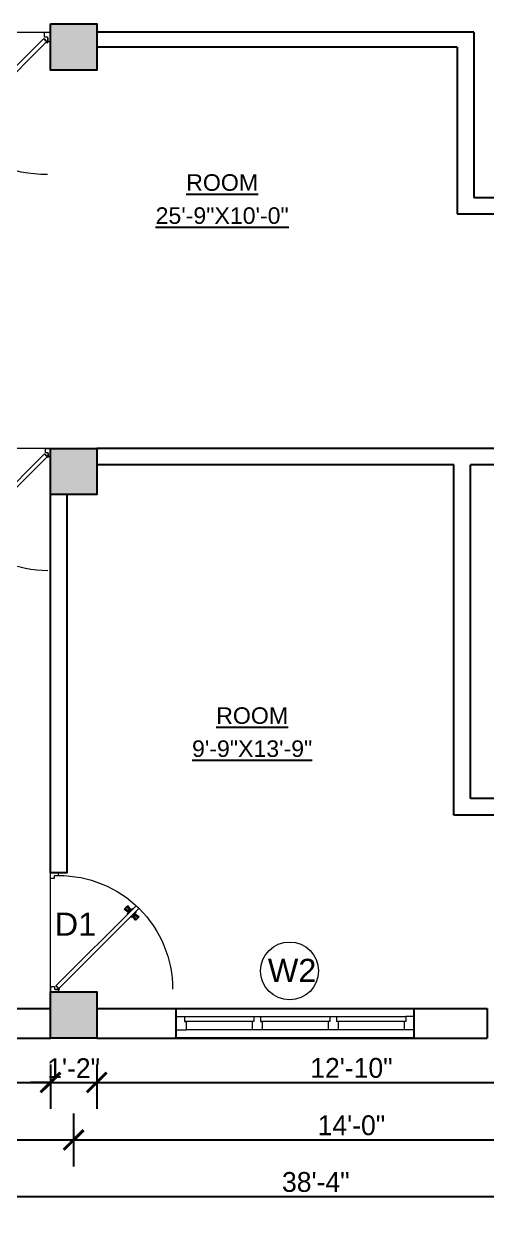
# Model space of a CAD drawing. Header units: inches. Extents: x 3672 to 10975, y -27382 to -746.
# Drawn here: x 4570.6 to 4710.6, y -24047.4 to -23684.4 of the extents above; entities that cross this region are included whole.
import ezdxf

# ---------------------------------------------------------------- set-up
doc = ezdxf.new("R2010")
doc.units = ezdxf.units.IN
doc.header["$LTSCALE"] = 17
doc.header["$MEASUREMENT"] = 0
for name, color, linetype, lineweight in [('25 BOT BAR', 12, 'Continuous', 25), ('DOOR & WIN', 1, 'Continuous', 25), ('OUTLINE', 1, 'Continuous', 25), ('PUERTAS', 7, 'Continuous', 9), ('TEXT', 231, 'Continuous', 20), ('WINDOW FRAME PLAN', 162, 'Continuous', 18)]:
    doc.layers.add(name, color=color, linetype=linetype, lineweight=lineweight)
doc.styles.add('ARCHITECTURE', font='stylu.ttf')
doc.styles.add('DIMTEXT', font='arial.ttf', dxfattribs={"height": 6})
doc.dimstyles.new('8 SCALE', dxfattribs={"dimscale": 0, "dimtxt": 6, "dimasz": 6, "dimexe": 8, "dimexo": 8, "dimgap": 1.25, "dimtad": 1, "dimdec": 0, "dimzin": 3, "dimdsep": 46, "dimlunit": 4, "dimtxsty": 'ARCHITECTURE', "dimblk": 'ARCHTICK', "dimcen": 8, "dimdle": 8, "dimclrd": 5, "dimclre": 5, "dimclrt": 7, "dimadec": 0, "dimazin": 0, "dimtfac": 0.75, "dimtdec": 0, "dimtix": 1, "dimtmove": 2, "dimatfit": 3, "dimldrblk": 'ARCHTICK', "dimfxl": 8, "dimfxlon": 1, "dimtolj": 1, "dimtzin": 0, "dimlwd": -1, "dimlwe": -1, "dimarcsym": 0})

# ---------------------------------------------------------------- blocks, each defined once
blk = doc.blocks.new('3ft')
at = {"layer": 'PUERTAS', "color": 6}
for p, q in [((1.01, 2.52), (25.23, 26.74)), ((26.05, 25.92), (1.77, 1.64)), ((26.05, 25.92), (25.23, 26.74)), ((0, 2.4), (0, 0)), ((0.72, 2.4), (0, 2.4)), ((1.6, 0), (0, 0)), ((0.72, 1.52), (0.72, 2.44)), ((0.8, 1.52), (0.72, 1.52)), ((0.8, 1.52), (0.8, 2.41)), ((0.8, 1.2), (0.8, 1.52)), ((1.6, 1.2), (0.8, 1.2)), ((1.57, 1.84), (0.94, 2.47)), ((1.63, 1.89), (0.97, 2.55)), ((1.63, 1.89), (1.57, 1.84)), ((1.77, 1.64), (1.57, 1.84)), ((1.6, 0), (1.6, 1.2)), ((34.4, 0), (34.4, 1.2)), ((34.4, 1.2), (35.2, 1.2)), ((34.4, 0), (36, 0)), ((35.2, 1.2), (35.2, 2.4)), ((35.2, 2.4), (36, 2.4)), ((36, 0), (36, 2.4))]:
    blk.add_line(p, q, dxfattribs=at)
at = {"layer": 'PUERTAS', "color": 8}
for p, q in [((22.57, 24.94), (21.65, 25.68)), ((22.63, 24.99), (21.69, 25.75)), ((22.74, 25.1), (21.84, 25.9)), ((22.13, 26.28), (21.98, 26.13)), ((22.88, 25.24), (22.01, 26.06)), ((22.13, 26.28), (22.27, 26.42)), ((22.29, 26.41), (22.27, 26.42)), ((23.16, 25.52), (22.34, 26.39)), ((23.3, 25.66), (22.5, 26.56)), ((23.41, 25.77), (22.65, 26.71)), ((23.46, 25.83), (22.72, 26.75)), ((23.36, 25.37), (23.25, 25.49)), ((23.41, 25.43), (23.3, 25.54)), ((23.44, 25.45), (23.33, 25.56)), ((23.87, 25.49), (23.49, 25.3)), ((24.08, 25.71), (23.57, 25.38)), ((22.69, 24.32), (23.02, 24.83)), ((22.95, 24.96), (22.84, 25.07)), ((22.98, 24.99), (22.86, 25.1)), ((23.03, 25.04), (22.91, 25.15)), ((22.91, 24.53), (23.1, 24.91)), ((23.11, 25.12), (22.99, 25.23)), ((23.13, 24.76), (23.18, 24.99)), ((23.28, 25.3), (23.17, 25.41)), ((23.31, 24.94), (23.28, 25.08)), ((23.46, 25.09), (23.32, 25.13)), ((23.64, 25.27), (23.41, 25.22)), ((23.63, 23.38), (24.14, 23.72)), ((23.84, 23.6), (24.22, 23.79)), ((24.07, 23.82), (24.3, 23.88)), ((24.25, 24), (24.39, 23.97)), ((24.25, 23.26), (24.99, 22.34)), ((24.27, 23.64), (24.38, 23.53)), ((24.3, 23.67), (24.41, 23.56)), ((24.3, 23.32), (25.06, 22.38)), ((24.35, 23.72), (24.46, 23.61)), ((24.4, 24.15), (24.43, 24.01)), ((24.41, 23.43), (25.2, 22.53)), ((24.43, 23.8), (24.54, 23.69)), ((24.58, 24.33), (24.52, 24.1)), ((24.55, 23.57), (25.37, 22.7)), ((24.6, 23.97), (24.72, 23.86)), ((24.8, 24.56), (24.61, 24.18)), ((25.02, 24.77), (24.68, 24.26)), ((24.68, 24.05), (24.79, 23.94)), ((24.73, 24.1), (24.85, 23.99)), ((24.76, 24.13), (24.87, 24.02)), ((24.83, 23.85), (25.7, 23.03)), ((24.97, 23.99), (25.87, 23.2)), ((25.08, 24.1), (26.02, 23.34)), ((25.14, 24.15), (26.06, 23.41)), ((25.58, 22.82), (25.43, 22.67)), ((25.58, 22.82), (25.73, 22.97)), ((25.72, 22.98), (25.73, 22.97)), ((0, 0), (36, 0))]:
    blk.add_line(p, q, dxfattribs=at)
at = {"layer": 'PUERTAS', "color": 1}
for p, q in [((21.67, 25.73), (22.17, 26.23)), ((22.49, 24.95), (21.67, 25.61)), ((21.7, 25.82), (22.14, 26.26)), ((21.73, 25.79), (21.7, 25.82)), ((22.58, 26.7), (22.14, 26.26)), ((22.67, 26.73), (22.17, 26.23)), ((22.61, 26.67), (22.58, 26.7)), ((23.45, 25.91), (22.79, 26.73)), ((23.44, 25.81), (23.02, 25.38)), ((23.34, 25.58), (23.08, 25.32)), ((23.46, 25.47), (23.19, 25.21)), ((23.33, 25.7), (23.34, 25.69)), ((23.45, 25.46), (23.33, 25.57)), ((23.57, 25.47), (23.57, 25.47)), ((24.15, 25.79), (23.68, 25.48)), ((23.68, 25.48), (23.68, 25.48)), ((24.27, 25.78), (24.26, 25.79)), ((22.6, 24.96), (23.02, 25.38)), ((22.61, 24.25), (22.92, 24.72)), ((22.62, 24.13), (22.61, 24.14)), ((22.7, 25.07), (22.71, 25.06)), ((22.82, 25.06), (23.08, 25.32)), ((22.94, 24.95), (22.83, 25.07)), ((22.92, 24.72), (22.92, 24.72)), ((22.93, 24.94), (23.19, 25.21)), ((22.93, 24.84), (22.93, 24.83)), ((23.44, 23.31), (23.45, 23.3)), ((23.56, 23.3), (24.03, 23.61)), ((24.03, 23.61), (24.03, 23.62)), ((24.14, 23.62), (24.14, 23.62)), ((24.25, 23.62), (24.51, 23.89)), ((24.26, 23.29), (24.69, 23.71)), ((24.26, 23.63), (24.37, 23.52)), ((24.26, 23.18), (24.92, 22.37)), ((24.37, 23.52), (24.63, 23.77)), ((24.37, 23.4), (24.37, 23.4)), ((24.78, 24.15), (24.51, 23.89)), ((24.89, 24.03), (24.63, 23.77)), ((25.11, 24.14), (24.69, 23.71)), ((24.77, 24.14), (24.88, 24.03)), ((24.79, 24.38), (24.78, 24.37)), ((24.78, 24.26), (24.78, 24.26)), ((25.1, 24.84), (24.79, 24.38)), ((25, 24.03), (25, 24.03)), ((25.04, 22.36), (25.54, 22.86)), ((25.09, 24.96), (25.1, 24.95)), ((25.1, 22.42), (25.13, 22.39)), ((25.13, 22.39), (25.57, 22.83)), ((25.22, 24.14), (26.03, 23.48)), ((26.04, 23.37), (25.54, 22.86)), ((26.01, 23.27), (25.57, 22.83)), ((25.98, 23.3), (26.01, 23.27))]:
    blk.add_line(p, q, dxfattribs=at)
at = {"layer": 'PUERTAS', "color": 2}
for p, q in [((21.99, 26.11), (21.98, 26.13)), ((25.42, 22.68), (25.43, 22.67))]:
    blk.add_line(p, q, dxfattribs=at)
at = {"layer": 'PUERTAS', "color": 6}
for radius in [0.155, 0.0752]:
    blk.add_circle((0.82, 2.56), radius, dxfattribs=at)
blk.add_arc((0.82, 2.56), 34.38, 359.7285, 90.0333, dxfattribs=at)
at = {"layer": 'PUERTAS', "color": 1}
for centre, start, end in [((22.73, 26.68), 38.9236, 135), ((23.28, 25.63), 315, 45), ((23.39, 25.86), 315, 38.9236), ((23.51, 25.41), 50.2572, 135), ((23.62, 25.53), 230.2572, 315), ((24.2, 25.73), 45, 135), ((22.54, 25.01), 231.0764, 315), ((22.67, 24.2), 135, 225), ((22.77, 25.12), 225, 315), ((22.99, 24.89), 135, 219.7428), ((22.87, 24.78), 315, 39.7428), ((23.51, 23.36), 225, 315), ((24.09, 23.56), 50.2572, 135), ((24.2, 23.68), 230.2572, 315), ((24.32, 23.23), 135, 218.9236), ((24.42, 23.46), 135, 225), ((24.84, 24.31), 135, 219.7428), ((24.72, 24.21), 315, 39.7428), ((24.94, 23.98), 45, 135), ((24.98, 22.42), 218.9236, 315), ((25.04, 24.89), 315, 45), ((25.17, 24.08), 51.0764, 135), ((25.98, 23.42), 315, 51.0764)]:
    blk.add_arc(centre, 0.08, start, end, dxfattribs=at)
blk = doc.blocks.new('*U2798')
at = {"color": 3}
blk.add_blockref('3ft', (0, 0), dxfattribs=at)
blk = doc.blocks.new('*U2796')
at = {"color": 3, "xscale": -1}
blk.add_blockref('3ft', (42, 0), dxfattribs=at)
blk = doc.blocks.new('*U2797')
at = {"layer": 'PUERTAS', "color": 2}
for p, q in [((11.61, 30.24), (12.57, 31.2)), ((11.61, 30.24), (39.94, 1.92)), ((40.83, 2.94), (12.57, 31.2)), ((16.34, 30.46), (16.36, 30.48)), ((12.35, 26.47), (12.33, 26.45)), ((0, 0), (0, 2.8)), ((0.93, 2.8), (0, 2.8)), ((1.87, 0), (0, 0)), ((0.93, 1.4), (0.93, 2.8)), ((1.87, 1.4), (0.93, 1.4)), ((1.87, 0), (1.87, 1.4)), ((39.94, 1.92), (40.16, 2.14)), ((40.1, 2.21), (40.86, 2.97)), ((40.1, 2.21), (40.16, 2.14)), ((40.13, 0), (40.13, 1.4)), ((40.13, 1.4), (41.07, 1.4)), ((40.13, 0), (42, 0)), ((40.16, 2.14), (40.9, 2.88)), ((41.07, 1.77), (41.07, 2.81)), ((41.07, 1.4), (41.07, 1.77)), ((41.07, 1.77), (41.16, 1.77)), ((41.16, 1.77), (41.16, 2.85)), ((41.16, 2.8), (42, 2.8)), ((42, 2.8), (42, 0))]:
    blk.add_line(p, q, dxfattribs=at)
at = {"layer": 'PUERTAS', "color": 1}
for p, q in [((12.73, 29.12), (12.72, 29.11)), ((13.69, 30.08), (13.7, 30.09)), ((13.83, 30.09), (14.37, 29.73)), ((14.37, 29.73), (14.38, 29.72)), ((14.51, 29.72), (14.5, 29.72)), ((14.63, 29.71), (14.94, 29.41)), ((14.64, 30.23), (15.41, 31.18)), ((14.65, 30.11), (15.14, 29.61)), ((14.65, 29.7), (14.78, 29.83)), ((14.78, 29.98), (14.77, 29.97)), ((14.77, 29.84), (15.07, 29.54)), ((15.25, 29.1), (14.94, 29.41)), ((15.37, 29.24), (15.07, 29.54)), ((15.64, 29.12), (15.14, 29.61)), ((15.23, 29.11), (15.36, 29.24)), ((15.51, 29.24), (15.5, 29.24)), ((15.55, 31.19), (16.13, 30.6)), ((15.62, 31.12), (15.65, 31.15)), ((15.65, 31.15), (16.17, 30.63)), ((15.76, 29.11), (16.71, 29.88)), ((16.72, 30.01), (16.13, 30.6)), ((16.68, 30.12), (16.17, 30.63)), ((16.65, 30.09), (16.68, 30.12)), ((11.62, 27.26), (12.21, 26.67)), ((12.58, 28.16), (11.63, 27.4)), ((11.69, 27.19), (11.66, 27.15)), ((11.66, 27.15), (12.17, 26.64)), ((12.69, 26.12), (12.17, 26.64)), ((12.79, 26.09), (12.21, 26.67)), ((12.72, 26.16), (12.69, 26.12)), ((12.7, 28.16), (13.2, 27.66)), ((12.72, 28.98), (13.08, 28.44)), ((12.83, 28.03), (12.84, 28.04)), ((13.7, 27.04), (12.93, 26.09)), ((12.97, 28.04), (13.27, 27.74)), ((13.11, 28.16), (12.98, 28.03)), ((13.08, 28.44), (13.08, 28.43)), ((13.09, 28.3), (13.09, 28.3)), ((13.09, 28.17), (13.4, 27.87)), ((13.69, 27.17), (13.2, 27.66)), ((13.57, 27.43), (13.27, 27.74)), ((13.71, 27.56), (13.4, 27.87)), ((13.69, 27.57), (13.56, 27.44)), ((13.56, 27.3), (13.57, 27.3)), ((13.83, 27.55), (13.84, 27.56)), ((13.97, 27.54), (13.96, 27.55)), ((14.51, 27.19), (13.97, 27.54)), ((14.65, 27.2), (14.64, 27.19)), ((15.25, 28.97), (15.25, 28.97)), ((15.26, 28.84), (15.25, 28.84)), ((15.62, 28.3), (15.26, 28.84)), ((15.61, 28.15), (15.62, 28.16))]:
    blk.add_line(p, q, dxfattribs=at)
at = {"layer": 'PUERTAS', "color": 8}
for p, q in [((13.91, 29.99), (14.5, 29.61)), ((14.16, 29.74), (14.59, 29.52)), ((14.42, 29.48), (14.69, 29.42)), ((14.63, 30.14), (15.5, 31.21)), ((14.63, 29.27), (14.8, 29.31)), ((14.66, 29.69), (14.79, 29.82)), ((14.68, 29.66), (14.82, 29.79)), ((14.69, 30.07), (15.57, 31.16)), ((14.74, 29.6), (14.87, 29.73)), ((14.8, 29.09), (14.85, 29.26)), ((14.82, 29.94), (15.74, 30.99)), ((14.84, 29.51), (14.97, 29.64)), ((15.01, 28.89), (14.95, 29.16)), ((14.98, 29.77), (15.94, 30.79)), ((15.04, 29.3), (15.17, 29.43)), ((15.28, 28.62), (15.05, 29.06)), ((15.14, 29.21), (15.27, 29.34)), ((15.2, 29.15), (15.33, 29.28)), ((15.22, 29.12), (15.35, 29.25)), ((15.31, 29.45), (16.33, 30.41)), ((15.47, 29.29), (16.52, 30.21)), ((15.6, 29.16), (16.69, 30.04)), ((15.67, 29.09), (16.75, 29.96)), ((15.99, 30.81), (16.01, 30.83)), ((16.19, 30.65), (16.01, 30.83)), ((16.19, 30.65), (16.36, 30.48)), ((12.67, 28.18), (11.59, 27.31)), ((12.74, 28.12), (11.65, 27.23)), ((12.87, 27.99), (11.82, 27.06)), ((12, 26.81), (11.98, 26.79)), ((12.15, 26.62), (11.98, 26.79)), ((13.04, 27.82), (12.01, 26.87)), ((12.15, 26.62), (12.33, 26.45)), ((13.36, 27.5), (12.4, 26.48)), ((13.52, 27.34), (12.6, 26.28)), ((13.65, 27.21), (12.77, 26.11)), ((12.82, 28.9), (13.2, 28.3)), ((13.71, 27.14), (12.84, 26.06)), ((13.12, 28.15), (12.99, 28.02)), ((13.14, 28.12), (13.01, 27.99)), ((13.06, 28.65), (13.29, 28.21)), ((13.2, 28.06), (13.07, 27.93)), ((13.3, 27.97), (13.17, 27.84)), ((13.33, 28.39), (13.39, 28.12)), ((13.5, 27.76), (13.37, 27.63)), ((13.59, 27.67), (13.46, 27.54)), ((13.54, 28.18), (13.49, 28.01)), ((13.65, 27.61), (13.52, 27.48)), ((13.71, 28), (13.54, 27.96)), ((13.68, 27.58), (13.55, 27.45)), ((13.92, 27.79), (13.65, 27.86)), ((14.18, 27.53), (13.75, 27.76)), ((14.43, 27.28), (13.83, 27.67)), ((15.52, 28.37), (15.14, 28.97)), ((0, 0), (42, 0))]:
    blk.add_line(p, q, dxfattribs=at)
at = {"layer": 'PUERTAS', "color": 2}
for radius in [0.181, 0.0878]:
    blk.add_circle((41.04, 2.99), radius, dxfattribs=at)
at = {"layer": 'PUERTAS', "color": 8}
blk.add_arc((41.04, 2.99), 40.11, 89.9667, 180.2715, dxfattribs=at)
at = {"layer": 'PUERTAS', "color": 1}
for centre, start, end in [((12.79, 29.04), 135, 225), ((13.76, 30.02), 45, 135), ((14.44, 29.79), 225, 309.7428), ((14.57, 29.65), 45, 129.7428), ((14.71, 30.17), 141.0764, 225), ((14.84, 29.91), 135, 225), ((15.18, 29.03), 320.2572, 45), ((15.44, 29.3), 225, 315), ((15.48, 31.12), 45, 141.0764), ((15.7, 29.18), 225, 308.9236), ((11.69, 27.33), 128.9236, 225), ((12.63, 28.09), 45, 128.9236), ((12.86, 26.15), 225, 321.0764), ((12.9, 27.97), 45, 135), ((13.16, 28.24), 140.2572, 225), ((13.02, 28.36), 320.2572, 45), ((13.5, 27.37), 315, 45), ((13.62, 27.1), 321.0764, 45), ((13.77, 27.63), 225, 309.7428), ((13.9, 27.49), 45, 129.7428), ((14.58, 27.25), 225, 315), ((15.32, 28.91), 140.2572, 225), ((15.55, 28.23), 315, 45)]:
    blk.add_arc(centre, 0.0933, start, end, dxfattribs=at)
blk = doc.blocks.new('ffddd')
at = {"layer": 'DOOR & WIN'}
for p, q in [((-13345.31, -2388.07), (-13345.31, -2316.07)), ((-13336.31, -2316.07), (-13345.31, -2316.07)), ((-13336.31, -2316.07), (-13336.31, -2388.07)), ((-13336.31, -2388.07), (-13345.31, -2388.07)), ((-13336.31, -2388.07), (-13345.31, -2388.07))]:
    blk.add_line(p, q, dxfattribs=at)
at = {"layer": 'WINDOW FRAME PLAN'}
for p, q in [((-13342.81, -2316.07), (-13342.81, -2318.57)), ((-13342.81, -2385.57), (-13342.81, -2318.57)), ((-13342.81, -2318.57), (-13341.31, -2318.57)), ((-13341.31, -2318.57), (-13341.31, -2319.07)), ((-13341.31, -2319.07), (-13341.31, -2339.57)), ((-13341.31, -2319.07), (-13338.81, -2319.07)), ((-13338.81, -2316.07), (-13338.81, -2319.07)), ((-13338.81, -2319.07), (-13338.81, -2385.07)), ((-13342.81, -2339.57), (-13341.31, -2339.57)), ((-13341.31, -2339.07), (-13338.81, -2339.07)), ((-13342.81, -2341.57), (-13341.31, -2341.57)), ((-13341.31, -2341.57), (-13341.31, -2342.07)), ((-13341.31, -2341.57), (-13341.31, -2362.57)), ((-13341.31, -2342.07), (-13338.81, -2342.07)), ((-13342.81, -2362.57), (-13341.31, -2362.57)), ((-13341.31, -2362.07), (-13338.81, -2362.07)), ((-13341.31, -2362.57), (-13341.31, -2362.07)), ((-13342.81, -2364.57), (-13341.31, -2364.57)), ((-13341.31, -2364.57), (-13341.31, -2385.57)), ((-13341.31, -2365.07), (-13338.81, -2365.07)), ((-13342.81, -2388.07), (-13342.81, -2385.57)), ((-13342.81, -2385.57), (-13341.31, -2385.57)), ((-13341.31, -2385.07), (-13338.81, -2385.07)), ((-13341.31, -2385.57), (-13341.31, -2385.07)), ((-13338.81, -2388.07), (-13338.81, -2385.07))]:
    blk.add_line(p, q, dxfattribs=at)
blk = doc.blocks.new('_ArchTick')
at = {"color": 0, "linetype": 'ByBlock', "const_width": 0.15}
blk.add_lwpolyline([(-0.5, -0.5), (0.5, 0.5)], dxfattribs=at)
blk = doc.blocks.new('*D2867')
at = {"layer": '25 BOT BAR', "color": 5, "transparency": 16777216}
for p, q in [((4442.64, -23999.44), (4442.64, -24012.87)), ((4578.64, -23999.44), (4578.64, -24012.87)), ((4434.64, -24004.87), (4586.64, -24004.87))]:
    blk.add_line(p, q, dxfattribs=at)
at = {"layer": 'Defpoints', "color": 0, "transparency": 16777216}
for p in [(4442.64, -23991.44), (4578.64, -23991.44), (4578.64, -24004.87)]:
    blk.add_point(p, dxfattribs=at)
at = {"layer": '25 BOT BAR', "color": 5, "transparency": 16777216, "xscale": 6, "yscale": 6, "zscale": 6, "rotation": 180}
blk.add_blockref('_ArchTick', (4442.64, -24004.87), dxfattribs=at)
at = {"layer": '25 BOT BAR', "color": 5, "transparency": 16777216, "xscale": 6, "yscale": 6, "zscale": 6}
blk.add_blockref('_ArchTick', (4578.64, -24004.87), dxfattribs=at)
at = {"layer": '25 BOT BAR', "color": 7, "transparency": 16777216, "insert": (4510.64, -24000.49), "char_height": 6, "attachment_point": 5, "style": 'ARCHITECTURE'}
blk.add_mtext('\\A1;11\'-4"', dxfattribs=at)
blk = doc.blocks.new('*D2868')
at = {"layer": '25 BOT BAR', "color": 5, "transparency": 16777216}
for p, q in [((4578.64, -23999.44), (4578.64, -24012.87)), ((4592.64, -23999.44), (4592.64, -24012.87)), ((4578.64, -24004.87), (4572.64, -24004.87)), ((4578.64, -24004.87), (4592.64, -24004.87)), ((4592.64, -24004.87), (4598.64, -24004.87))]:
    blk.add_line(p, q, dxfattribs=at)
at = {"layer": 'Defpoints', "color": 0, "transparency": 16777216}
for p in [(4578.64, -23991.44), (4592.64, -23991.44), (4592.64, -24004.87)]:
    blk.add_point(p, dxfattribs=at)
at = {"layer": '25 BOT BAR', "color": 5, "transparency": 16777216, "xscale": 6, "yscale": 6, "zscale": 6}
blk.add_blockref('_ArchTick', (4578.64, -24004.87), dxfattribs=at)
at = {"layer": '25 BOT BAR', "color": 5, "transparency": 16777216, "xscale": 6, "yscale": 6, "zscale": 6, "rotation": 180}
blk.add_blockref('_ArchTick', (4592.64, -24004.87), dxfattribs=at)
at = {"layer": '25 BOT BAR', "color": 7, "transparency": 16777216, "insert": (4585.64, -24000.56), "char_height": 6, "attachment_point": 5, "style": 'ARCHITECTURE'}
blk.add_mtext('\\A1;1\'-2"', dxfattribs=at)
blk = doc.blocks.new('*D2869')
at = {"layer": '25 BOT BAR', "color": 5, "transparency": 16777216}
for p, q in [((4592.64, -23999.44), (4592.64, -24012.87)), ((4746.64, -23999.44), (4746.64, -24012.87)), ((4584.64, -24004.87), (4754.64, -24004.87))]:
    blk.add_line(p, q, dxfattribs=at)
at = {"layer": 'Defpoints', "color": 0, "transparency": 16777216}
for p in [(4592.64, -23991.44), (4746.64, -23991.44), (4746.64, -24004.87)]:
    blk.add_point(p, dxfattribs=at)
at = {"layer": '25 BOT BAR', "color": 5, "transparency": 16777216, "xscale": 6, "yscale": 6, "zscale": 6, "rotation": 180}
blk.add_blockref('_ArchTick', (4592.64, -24004.87), dxfattribs=at)
at = {"layer": '25 BOT BAR', "color": 5, "transparency": 16777216, "xscale": 6, "yscale": 6, "zscale": 6}
blk.add_blockref('_ArchTick', (4746.64, -24004.87), dxfattribs=at)
at = {"layer": '25 BOT BAR', "color": 7, "transparency": 16777216, "insert": (4669.64, -24000.51), "char_height": 6, "attachment_point": 5, "style": 'ARCHITECTURE'}
blk.add_mtext('\\A1;12\'-10"', dxfattribs=at)
blk = doc.blocks.new('*D2873')
at = {"layer": '25 BOT BAR', "color": 5, "transparency": 16777216}
for p, q in [((4435.64, -24014.28), (4435.64, -24030.28)), ((4585.64, -24014.28), (4585.64, -24030.28)), ((4427.64, -24022.28), (4593.64, -24022.28))]:
    blk.add_line(p, q, dxfattribs=at)
at = {"layer": 'Defpoints', "color": 0, "transparency": 16777216}
for p in [(4435.64, -23984.44), (4585.64, -23984.44), (4585.64, -24022.28)]:
    blk.add_point(p, dxfattribs=at)
at = {"layer": '25 BOT BAR', "color": 5, "transparency": 16777216, "xscale": 6, "yscale": 6, "zscale": 6, "rotation": 180}
blk.add_blockref('_ArchTick', (4435.64, -24022.28), dxfattribs=at)
at = {"layer": '25 BOT BAR', "color": 5, "transparency": 16777216, "xscale": 6, "yscale": 6, "zscale": 6}
blk.add_blockref('_ArchTick', (4585.64, -24022.28), dxfattribs=at)
at = {"layer": '25 BOT BAR', "color": 7, "transparency": 16777216, "insert": (4510.64, -24017.92), "char_height": 6, "attachment_point": 5, "style": 'ARCHITECTURE'}
blk.add_mtext('\\A1;12\'-6"', dxfattribs=at)
blk = doc.blocks.new('*D2874')
at = {"layer": '25 BOT BAR', "color": 5, "transparency": 16777216}
for p, q in [((4585.64, -24014.28), (4585.64, -24030.28)), ((4753.64, -24014.28), (4753.64, -24030.28)), ((4577.64, -24022.28), (4761.64, -24022.28))]:
    blk.add_line(p, q, dxfattribs=at)
at = {"layer": 'Defpoints', "color": 0, "transparency": 16777216}
for p in [(4585.64, -23984.44), (4753.64, -23984.44), (4753.64, -24022.28)]:
    blk.add_point(p, dxfattribs=at)
at = {"layer": '25 BOT BAR', "color": 5, "transparency": 16777216, "xscale": 6, "yscale": 6, "zscale": 6, "rotation": 180}
blk.add_blockref('_ArchTick', (4585.64, -24022.28), dxfattribs=at)
at = {"layer": '25 BOT BAR', "color": 5, "transparency": 16777216, "xscale": 6, "yscale": 6, "zscale": 6}
blk.add_blockref('_ArchTick', (4753.64, -24022.28), dxfattribs=at)
at = {"layer": '25 BOT BAR', "color": 7, "transparency": 16777216, "insert": (4669.64, -24017.88), "char_height": 6, "attachment_point": 5, "style": 'ARCHITECTURE'}
blk.add_mtext('\\A1;14\'-0"', dxfattribs=at)
blk = doc.blocks.new('*D2876')
at = {"layer": '25 BOT BAR', "color": 5, "transparency": 16777216}
for p, q in [((4428.64, -24031.43), (4428.64, -24047.43)), ((4889.1, -24031.43), (4889.1, -24047.43)), ((4420.64, -24039.43), (4897.1, -24039.43))]:
    blk.add_line(p, q, dxfattribs=at)
at = {"layer": 'Defpoints', "color": 0, "transparency": 16777216}
for p in [(4428.64, -23991.44), (4889.1, -23991.44), (4889.1, -24039.43)]:
    blk.add_point(p, dxfattribs=at)
at = {"layer": '25 BOT BAR', "color": 5, "transparency": 16777216, "xscale": 6, "yscale": 6, "zscale": 6, "rotation": 180}
blk.add_blockref('_ArchTick', (4428.64, -24039.43), dxfattribs=at)
at = {"layer": '25 BOT BAR', "color": 5, "transparency": 16777216, "xscale": 6, "yscale": 6, "zscale": 6}
blk.add_blockref('_ArchTick', (4889.1, -24039.43), dxfattribs=at)
at = {"layer": '25 BOT BAR', "color": 7, "transparency": 16777216, "insert": (4658.87, -24035.05), "char_height": 6, "attachment_point": 5, "style": 'ARCHITECTURE'}
blk.add_mtext('\\A1;38\'-4"', dxfattribs=at)

msp = doc.modelspace()

# ---------------------------------------------------------------- hatches: boundary and pattern name
at = {"layer": 'DOOR & WIN'}
h = msp.add_hatch(color=256, dxfattribs=at)
h.dxf.hatch_style = 1
h.paths.add_polyline_path([(4592.64, -23684.44), (4578.64, -23684.44), (4578.64, -23698.44), (4592.64, -23698.44)])
h = msp.add_hatch(color=256, dxfattribs=at)
h.dxf.hatch_style = 1
h.paths.add_polyline_path([(4592.64, -23812.92), (4578.64, -23812.92), (4578.64, -23826.92), (4592.64, -23826.92)])
h = msp.add_hatch(color=256, dxfattribs=at)
h.dxf.hatch_style = 1
h.paths.add_polyline_path([(4592.64, -23977.44), (4578.64, -23977.44), (4578.64, -23991.44), (4592.64, -23991.44)])

# ---------------------------------------------------------------- linework, layer by layer
at = {"layer": '25 BOT BAR'}
for p, q in [((4706.64, -23686.94), (4592.64, -23686.94)), ((4706.64, -23686.94), (4706.64, -23736.94)), ((4701.64, -23691.44), (4592.64, -23691.44)), ((4701.64, -23691.44), (4701.64, -23741.94)), ((4706.64, -23736.94), (4746.64, -23736.94)), ((4701.64, -23741.94), (4746.64, -23741.94)), ((4746.64, -23812.92), (4592.64, -23812.92)), ((4700.64, -23817.92), (4592.64, -23817.92)), ((4746.64, -23817.92), (4705.64, -23817.92)), ((4578.64, -23941.44), (4578.64, -23826.92)), ((4583.64, -23941.44), (4583.64, -23826.92)), ((4716.64, -23918.92), (4705.64, -23918.92)), ((4716.64, -23923.92), (4700.64, -23923.92)), ((4583.64, -23941.44), (4578.64, -23941.44)), ((4442.64, -23982.44), (4578.64, -23982.44)), ((4710.64, -23982.44), (4710.64, -23991.44)), ((4442.64, -23991.44), (4578.64, -23991.44))]:
    msp.add_line(p, q, dxfattribs=at)
at = {"layer": 'DOOR & WIN'}
for p, q in [((4700.64, -23923.92), (4700.64, -23817.92)), ((4705.64, -23918.92), (4705.64, -23817.92)), ((4592.64, -23982.44), (4710.64, -23982.44)), ((4592.64, -23991.44), (4710.64, -23991.44))]:
    msp.add_line(p, q, dxfattribs=at)
at = {"layer": 'OUTLINE'}
for points in [[(4578.64, -23684.44), (4592.64, -23684.44), (4592.64, -23698.44), (4578.64, -23698.44)], [(4578.64, -23812.92), (4592.64, -23812.92), (4592.64, -23826.92), (4578.64, -23826.92)], [(4578.64, -23977.44), (4592.64, -23977.44), (4592.64, -23991.44), (4578.64, -23991.44)]]:
    msp.add_lwpolyline(points, close=True, dxfattribs=at)
at = {"layer": 'TEXT'}
msp.add_circle((4650.93, -23971.11), 8.75, dxfattribs=at)

# ---------------------------------------------------------------- block references
at = {"layer": 'DOOR & WIN', "xscale": -1}
for name, p, rotation in [('*U2797', (4536.64, -23686.94), 180), ('*U2796', (4536.64, -23812.92), 180), ('*U2798', (4578.64, -23977.44), 270)]:
    msp.add_blockref(name, p, dxfattribs=dict(at, rotation=rotation))
at = {"layer": 'OUTLINE', "rotation": 270}
msp.add_blockref('ffddd', (7004.7, -37327.75), dxfattribs=at)

# ---------------------------------------------------------------- texts
at = {"layer": 'DOOR & WIN', "char_height": 5, "attachment_point": 5}
for s, insert in [('{\\fArial TUR|b0|i0|c162|p34;\\L\\C7;ROOM}', (4630.55, -23732.47)), ('{\\fArial TUR|b0|i0|c0|p34;\\L\\C7;25\'-9"X10\'-0"}', (4630.55, -23742.48)), ('{\\fArial TUR|b0|i0|c162|p34;\\L\\C7;ROOM}', (4639.62, -23893.85)), ('{\\fArial TUR|b0|i0|c0|p34;\\L\\C7;9\'-9"X13\'-9"}', (4639.62, -23903.86))]:
    msp.add_mtext(s, dxfattribs=dict(at, insert=insert))
at = {"layer": 'TEXT', "style": 'DIMTEXT'}
for s, p in [('D1', (4579.94, -23960.46)), ('W2', (4644.37, -23974.45))]:
    msp.add_text(s, height=7, dxfattribs=at).set_placement(p)

# ---------------------------------------------------------------- dimensions: what is measured, and where the dimension line sits
at = {"layer": '25 BOT BAR'}
for base, p1, p2, picture, middle in [((4585.64, -24022.28), (4435.64, -23984.44), (4585.64, -23984.44), '*D2873', (4510.64, -24017.92)), ((4753.64, -24022.28), (4585.64, -23984.44), (4753.64, -23984.44), '*D2874', (4669.64, -24017.88)), ((4889.1, -24039.43), (4428.64, -23991.44), (4889.1, -23991.44), '*D2876', (4658.87, -24035.05)), ((4578.64, -24004.87), (4442.64, -23991.44), (4578.64, -23991.44), '*D2867', (4510.64, -24000.49)), ((4592.64, -24004.87), (4578.64, -23991.44), (4592.64, -23991.44), '*D2868', (4585.64, -24000.56)), ((4746.64, -24004.87), (4592.64, -23991.44), (4746.64, -23991.44), '*D2869', (4669.64, -24000.51))]:
    dim = msp.add_linear_dim(base=base, p1=p1, p2=p2, dimstyle='8 SCALE', override={"dimscale": 1}, dxfattribs=at)
    dim.commit()
    dim.dimension.update_dxf_attribs({"geometry": picture, "text_midpoint": middle})

doc.saveas('drawing.dxf')
